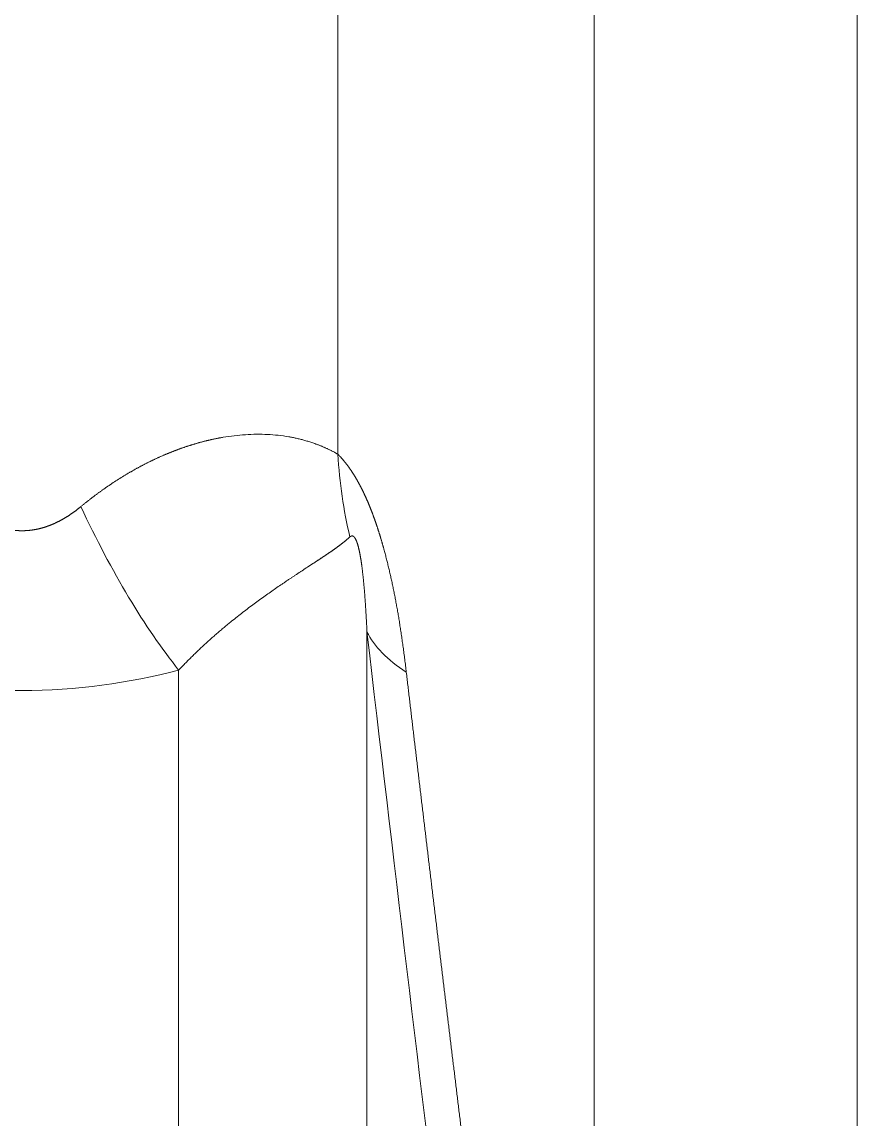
# Model space of a CAD drawing. Header units: millimetres. Extents: x 4664 to 8864, y -38 to 2932.
# Drawn here: x 7903.324 to 7907.12, y 2252.631 to 2257.621 of the extents above; entities that cross this region are included whole.
import ezdxf

# ---------------------------------------------------------------- set-up
doc = ezdxf.new("R2010")
doc.units = ezdxf.units.MM

msp = doc.modelspace()

# ---------------------------------------------------------------- linework, layer by layer
at = {"lineweight": 5}
for p, q in [((7904.7604, 2255.6545), (7904.7604, 2274.0569)), ((7907.1203, 2271.1336), (7907.1203, 2249.8159)), ((7905.9256, 2250.2029), (7905.9256, 2270.7219)), ((7904.8924, 2254.8477), (7904.8924, 2245.5949)), ((7904.0363, 2242.1671), (7904.0363, 2254.6732))]:
    msp.add_line(p, q, dxfattribs=at)
for centre, major_axis, ratio, start_param, end_param in [((7907.1497, 2256.2373), (1.8427, 1.851), 0.824618, 2.503991, 2.670008), ((7904.0363, 2256.8128), (-0.6646, 2.5259), 0.341532, 2.064293, 2.485189), ((7907.4605, 2255.2376), (2.5944, 0.3015), 0.315798, 3.251983, 3.506818), ((7913.5019, 2233.0242), (-8.8397, 54.288), 0.099808, 1.14091, 1.263564)]:
    msp.add_ellipse(centre, major_axis=major_axis, ratio=ratio, start_param=start_param, end_param=end_param, dxfattribs=at)
for points, knots in [([(7903.5914, 2255.4163), (7903.593, 2255.4176), (7903.5961, 2255.4202), (7903.6008, 2255.424), (7903.6054, 2255.4278), (7903.6101, 2255.4316), (7903.6148, 2255.4353), (7903.6195, 2255.4391), (7903.6242, 2255.4428), (7903.6289, 2255.4465), (7903.6337, 2255.4502), (7903.6384, 2255.4538), (7903.6431, 2255.4575), (7903.6479, 2255.4611), (7903.6526, 2255.4647), (7903.6574, 2255.4682), (7903.6621, 2255.4718), (7903.6669, 2255.4753), (7903.6717, 2255.4788), (7903.6764, 2255.4823), (7903.6812, 2255.4858), (7903.686, 2255.4892), (7903.6908, 2255.4926), (7903.6956, 2255.4961), (7903.7004, 2255.4994), (7903.7052, 2255.5028), (7903.71, 2255.5061), (7903.7148, 2255.5095), (7903.7197, 2255.5127), (7903.7245, 2255.516), (7903.7293, 2255.5193), (7903.7342, 2255.5225), (7903.739, 2255.5257), (7903.7439, 2255.5289), (7903.7487, 2255.5321), (7903.7536, 2255.5352), (7903.7584, 2255.5383), (7903.7633, 2255.5414), (7903.7682, 2255.5445), (7903.7731, 2255.5476), (7903.778, 2255.5506), (7903.7828, 2255.5536), (7903.7877, 2255.5566), (7903.7926, 2255.5596), (7903.7975, 2255.5625), (7903.8024, 2255.5655), (7903.8073, 2255.5684), (7903.8122, 2255.5712), (7903.8172, 2255.5741), (7903.8221, 2255.5769), (7903.827, 2255.5798), (7903.8319, 2255.5825), (7903.8368, 2255.5853), (7903.8418, 2255.5881), (7903.8467, 2255.5908), (7903.8516, 2255.5935), (7903.8566, 2255.5962), (7903.8615, 2255.5988), (7903.8665, 2255.6015), (7903.8714, 2255.6041), (7903.8764, 2255.6067), (7903.8813, 2255.6092), (7903.8863, 2255.6118), (7903.8912, 2255.6143), (7903.8962, 2255.6168), (7903.9012, 2255.6192), (7903.9061, 2255.6217), (7903.9111, 2255.6241), (7903.9161, 2255.6265), (7903.921, 2255.6289), (7903.926, 2255.6313), (7903.931, 2255.6336), (7903.936, 2255.6359), (7903.9409, 2255.6382), (7903.9459, 2255.6405), (7903.9509, 2255.6427), (7903.9559, 2255.6449), (7903.9609, 2255.6471), (7903.9658, 2255.6493), (7903.9708, 2255.6515), (7903.9758, 2255.6536), (7903.9808, 2255.6557), (7903.9858, 2255.6578), (7903.9908, 2255.6598), (7903.9958, 2255.6618), (7904.0007, 2255.6639), (7904.0057, 2255.6658), (7904.0107, 2255.6678), (7904.0157, 2255.6697), (7904.0207, 2255.6716), (7904.0257, 2255.6735), (7904.0307, 2255.6754), (7904.0357, 2255.6772), (7904.0406, 2255.6791), (7904.0456, 2255.6808), (7904.0506, 2255.6826), (7904.0556, 2255.6844), (7904.0606, 2255.6861), (7904.0655, 2255.6878), (7904.0705, 2255.6895), (7904.0755, 2255.6911), (7904.0805, 2255.6927), (7904.0855, 2255.6943), (7904.0904, 2255.6959), (7904.0954, 2255.6975), (7904.1004, 2255.699), (7904.1053, 2255.7005), (7904.1103, 2255.702), (7904.1153, 2255.7034), (7904.1202, 2255.7048), (7904.1252, 2255.7063), (7904.1301, 2255.7076), (7904.1351, 2255.709), (7904.14, 2255.7103), (7904.145, 2255.7116), (7904.1499, 2255.7129), (7904.1549, 2255.7142), (7904.1598, 2255.7154), (7904.1647, 2255.7166), (7904.1697, 2255.7178), (7904.1746, 2255.719), (7904.1795, 2255.7201), (7904.1844, 2255.7212), (7904.1893, 2255.7223), (7904.1942, 2255.7234), (7904.1991, 2255.7244), (7904.204, 2255.7254), (7904.2089, 2255.7264), (7904.2138, 2255.7274), (7904.2187, 2255.7283), (7904.2236, 2255.7292), (7904.2285, 2255.7301), (7904.2333, 2255.731), (7904.2536, 2255.7344), (7904.2894, 2255.7396), (7904.3401, 2255.7442), (7904.3906, 2255.746), (7904.4406, 2255.7451), (7904.4897, 2255.7413), (7904.5271, 2255.7361), (7904.5539, 2255.7312), (7904.571, 2255.7276), (7904.5884, 2255.7235), (7904.6062, 2255.7188), (7904.6242, 2255.7136), (7904.6424, 2255.7077), (7904.6564, 2255.7028), (7904.6663, 2255.6991), (7904.6722, 2255.6969), (7904.6779, 2255.6946), (7904.6836, 2255.6923), (7904.6893, 2255.69), (7904.6948, 2255.6876), (7904.7003, 2255.6852), (7904.7057, 2255.6828), (7904.711, 2255.6804), (7904.7163, 2255.6779), (7904.7215, 2255.6754), (7904.7266, 2255.6729), (7904.7317, 2255.6704), (7904.7367, 2255.6678), (7904.7416, 2255.6652), (7904.7464, 2255.6626), (7904.7511, 2255.6599), (7904.7558, 2255.6572), (7904.7589, 2255.6554), (7904.7604, 2255.6545)], [0, 0, 0, 0, 0.003859, 0.007715, 0.01157, 0.015422, 0.019272, 0.023121, 0.026967, 0.030812, 0.034655, 0.038496, 0.042335, 0.046172, 0.050007, 0.05384, 0.057672, 0.061502, 0.06533, 0.069157, 0.072981, 0.076804, 0.080626, 0.084446, 0.088264, 0.092081, 0.095896, 0.099709, 0.103521, 0.107332, 0.111141, 0.114948, 0.118754, 0.122559, 0.126362, 0.130164, 0.133965, 0.137764, 0.141562, 0.145359, 0.149154, 0.152948, 0.156741, 0.160533, 0.164324, 0.168113, 0.171902, 0.175689, 0.179475, 0.18326, 0.187044, 0.190827, 0.194609, 0.19839, 0.202171, 0.20595, 0.209728, 0.213506, 0.217282, 0.221058, 0.224833, 0.228607, 0.232381, 0.236153, 0.239925, 0.243697, 0.247467, 0.251237, 0.255006, 0.258775, 0.262543, 0.266311, 0.270078, 0.273844, 0.27761, 0.281376, 0.285141, 0.288906, 0.29267, 0.296434, 0.300198, 0.303961, 0.307724, 0.311486, 0.315249, 0.319011, 0.322773, 0.326535, 0.330296, 0.334057, 0.337819, 0.34158, 0.345341, 0.349102, 0.352863, 0.356624, 0.360385, 0.364146, 0.367907, 0.371669, 0.37543, 0.379191, 0.382953, 0.386715, 0.390477, 0.394239, 0.398001, 0.401764, 0.405527, 0.409291, 0.413054, 0.416818, 0.420583, 0.424347, 0.428113, 0.431878, 0.435645, 0.439411, 0.443178, 0.446946, 0.450714, 0.454483, 0.458253, 0.462023, 0.465794, 0.469565, 0.473337, 0.47711, 0.480884, 0.484658, 0.488434, 0.49221, 0.495987, 0.499764, 0.539466, 0.579935, 0.621194, 0.663266, 0.706173, 0.749935, 0.765539, 0.781883, 0.798967, 0.816792, 0.835357, 0.854665, 0.874715, 0.88132, 0.887925, 0.894528, 0.90113, 0.90773, 0.91433, 0.920927, 0.927524, 0.934119, 0.940713, 0.947306, 0.953897, 0.960487, 0.967076, 0.973663, 0.980249, 0.986834, 0.993418, 1, 1, 1, 1]), ([(7904.7604, 2255.6545), (7904.7609, 2255.654), (7904.762, 2255.653), (7904.7635, 2255.6514), (7904.7651, 2255.6498), (7904.7666, 2255.6482), (7904.7682, 2255.6466), (7904.7697, 2255.645), (7904.7712, 2255.6433), (7904.7728, 2255.6416), (7904.7743, 2255.64), (7904.7758, 2255.6383), (7904.7773, 2255.6366), (7904.7788, 2255.6349), (7904.7804, 2255.6331), (7904.7819, 2255.6314), (7904.7834, 2255.6296), (7904.7849, 2255.6279), (7904.7864, 2255.6261), (7904.7879, 2255.6243), (7904.7894, 2255.6225), (7904.7909, 2255.6206), (7904.7924, 2255.6188), (7904.7938, 2255.617), (7904.7953, 2255.6151), (7904.7968, 2255.6132), (7904.7983, 2255.6113), (7904.7998, 2255.6094), (7904.8012, 2255.6075), (7904.8027, 2255.6055), (7904.8041, 2255.6036), (7904.8056, 2255.6016), (7904.8071, 2255.5996), (7904.8085, 2255.5976), (7904.81, 2255.5956), (7904.8114, 2255.5936), (7904.8129, 2255.5916), (7904.8143, 2255.5895), (7904.8157, 2255.5874), (7904.8172, 2255.5854), (7904.8186, 2255.5833), (7904.82, 2255.5812), (7904.8215, 2255.579), (7904.8229, 2255.5769), (7904.8243, 2255.5747), (7904.8257, 2255.5726), (7904.8271, 2255.5704), (7904.8285, 2255.5682), (7904.8299, 2255.566), (7904.8313, 2255.5638), (7904.8327, 2255.5615), (7904.8341, 2255.5593), (7904.8355, 2255.557), (7904.8369, 2255.5548), (7904.8383, 2255.5525), (7904.8397, 2255.5502), (7904.8411, 2255.5478), (7904.8425, 2255.5455), (7904.8438, 2255.5432), (7904.8452, 2255.5408), (7904.8466, 2255.5384), (7904.8479, 2255.536), (7904.8493, 2255.5336), (7904.8507, 2255.5312), (7904.852, 2255.5288), (7904.8534, 2255.5264), (7904.8547, 2255.5239), (7904.8561, 2255.5214), (7904.8574, 2255.5189), (7904.8587, 2255.5164), (7904.8601, 2255.5139), (7904.8614, 2255.5114), (7904.8627, 2255.5088), (7904.8641, 2255.5063), (7904.8654, 2255.5037), (7904.8667, 2255.5011), (7904.868, 2255.4985), (7904.8693, 2255.4959), (7904.8706, 2255.4933), (7904.872, 2255.4907), (7904.8733, 2255.488), (7904.8746, 2255.4853), (7904.8759, 2255.4827), (7904.8771, 2255.48), (7904.8784, 2255.4773), (7904.8797, 2255.4745), (7904.881, 2255.4718), (7904.8823, 2255.469), (7904.8836, 2255.4663), (7904.8848, 2255.4635), (7904.8861, 2255.4607), (7904.8874, 2255.4579), (7904.8887, 2255.4551), (7904.8899, 2255.4522), (7904.8912, 2255.4494), (7904.8924, 2255.4465), (7904.8937, 2255.4437), (7904.8949, 2255.4408), (7904.8962, 2255.4379), (7904.8974, 2255.4349), (7904.8987, 2255.432), (7904.8999, 2255.4291), (7904.9011, 2255.4261), (7904.9024, 2255.4231), (7904.9036, 2255.4201), (7904.9048, 2255.4171), (7904.906, 2255.4141), (7904.9073, 2255.4111), (7904.9085, 2255.408), (7904.9097, 2255.405), (7904.9109, 2255.4019), (7904.9121, 2255.3988), (7904.9133, 2255.3957), (7904.9145, 2255.3926), (7904.9157, 2255.3895), (7904.9169, 2255.3863), (7904.9181, 2255.3832), (7904.9193, 2255.38), (7904.9205, 2255.3768), (7904.9216, 2255.3736), (7904.9228, 2255.3704), (7904.924, 2255.3672), (7904.9252, 2255.364), (7904.9263, 2255.3607), (7904.9275, 2255.3574), (7904.9286, 2255.3542), (7904.9298, 2255.3509), (7904.931, 2255.3476), (7904.9321, 2255.3442), (7904.9333, 2255.3409), (7904.9344, 2255.3375), (7904.9355, 2255.3342), (7904.9367, 2255.3308), (7904.9378, 2255.3274), (7904.9389, 2255.324), (7904.9401, 2255.3206), (7904.9412, 2255.3171), (7904.9423, 2255.3137), (7904.9434, 2255.3102), (7904.9446, 2255.3068), (7904.9457, 2255.3033), (7904.9468, 2255.2998), (7904.9479, 2255.2963), (7904.949, 2255.2927), (7904.9501, 2255.2892), (7904.9512, 2255.2856), (7904.9523, 2255.282), (7904.9534, 2255.2785), (7904.9545, 2255.2749), (7904.9555, 2255.2712), (7904.9566, 2255.2676), (7904.9577, 2255.264), (7904.9588, 2255.2603), (7904.9599, 2255.2566), (7904.9609, 2255.253), (7904.962, 2255.2493), (7904.9631, 2255.2455), (7904.9641, 2255.2418), (7904.9652, 2255.2381), (7904.9662, 2255.2343), (7904.9673, 2255.2306), (7904.9683, 2255.2268), (7904.9708, 2255.2176), (7904.9748, 2255.2028), (7904.9801, 2255.1824), (7904.9853, 2255.1618), (7904.9904, 2255.1409), (7904.9954, 2255.1198), (7905.0003, 2255.0984), (7905.0051, 2255.0768), (7905.0097, 2255.0549), (7905.0143, 2255.0327), (7905.0188, 2255.0103), (7905.0231, 2254.9877), (7905.0273, 2254.9648), (7905.0308, 2254.9455), (7905.0335, 2254.9298), (7905.0355, 2254.9179), (7905.0375, 2254.9058), (7905.0395, 2254.8935), (7905.0415, 2254.8811), (7905.0435, 2254.8686), (7905.0454, 2254.8559), (7905.0474, 2254.8431), (7905.0493, 2254.8301), (7905.0512, 2254.817), (7905.0531, 2254.8037), (7905.055, 2254.7903), (7905.0569, 2254.7768), (7905.0587, 2254.7631), (7905.0605, 2254.7493), (7905.0624, 2254.7353), (7905.0642, 2254.7212), (7905.066, 2254.7069), (7905.0677, 2254.6925), (7905.0695, 2254.678), (7905.0706, 2254.6683), (7905.0712, 2254.6634)], [0, 0, 0, 0, 0.003331, 0.006653, 0.009966, 0.013271, 0.016566, 0.019854, 0.023133, 0.026403, 0.029666, 0.03292, 0.036166, 0.039405, 0.042635, 0.045858, 0.049073, 0.052281, 0.055482, 0.058675, 0.061861, 0.065039, 0.068211, 0.071376, 0.074534, 0.077686, 0.080831, 0.08397, 0.087102, 0.090229, 0.093349, 0.096463, 0.099571, 0.102674, 0.105771, 0.108862, 0.111948, 0.115029, 0.118105, 0.121176, 0.124241, 0.127302, 0.130359, 0.133411, 0.136458, 0.139501, 0.14254, 0.145575, 0.148606, 0.151633, 0.154656, 0.157676, 0.160693, 0.163706, 0.166716, 0.169723, 0.172727, 0.175728, 0.178726, 0.181722, 0.184716, 0.187707, 0.190696, 0.193683, 0.196668, 0.199652, 0.202634, 0.205614, 0.208593, 0.21157, 0.214547, 0.217522, 0.220497, 0.223471, 0.226444, 0.229417, 0.23239, 0.235362, 0.238334, 0.241307, 0.244279, 0.247252, 0.250225, 0.253199, 0.256174, 0.259149, 0.262125, 0.265103, 0.268081, 0.271061, 0.274043, 0.277026, 0.280011, 0.282998, 0.285986, 0.288977, 0.29197, 0.294966, 0.297964, 0.300965, 0.303968, 0.306974, 0.309984, 0.312996, 0.316012, 0.319031, 0.322054, 0.32508, 0.32811, 0.331144, 0.334182, 0.337225, 0.340271, 0.343322, 0.346377, 0.349437, 0.352501, 0.355571, 0.358645, 0.361725, 0.36481, 0.3679, 0.370995, 0.374096, 0.377203, 0.380315, 0.383434, 0.386558, 0.389688, 0.392825, 0.395968, 0.399118, 0.402274, 0.405436, 0.408606, 0.411782, 0.414965, 0.418156, 0.421354, 0.424558, 0.427771, 0.430991, 0.434218, 0.437453, 0.440696, 0.443947, 0.447206, 0.450473, 0.453748, 0.457031, 0.460323, 0.463624, 0.466932, 0.47025, 0.473576, 0.476912, 0.480256, 0.483609, 0.486971, 0.490343, 0.493724, 0.497114, 0.500514, 0.518492, 0.536632, 0.554945, 0.573441, 0.592128, 0.611016, 0.630114, 0.649431, 0.668975, 0.688753, 0.708774, 0.729046, 0.749574, 0.760073, 0.77071, 0.781486, 0.792402, 0.803457, 0.814654, 0.825993, 0.837475, 0.8491, 0.860869, 0.872782, 0.884841, 0.897046, 0.909397, 0.921895, 0.934541, 0.947335, 0.960277, 0.973369, 0.986609, 1, 1, 1, 1]), ([(7903.0564, 2255.4163), (7903.0574, 2255.4155), (7903.0593, 2255.414), (7903.0622, 2255.4116), (7903.065, 2255.4093), (7903.0679, 2255.407), (7903.0708, 2255.4048), (7903.0737, 2255.4025), (7903.0766, 2255.4003), (7903.0795, 2255.3981), (7903.0823, 2255.396), (7903.0852, 2255.3938), (7903.0881, 2255.3917), (7903.091, 2255.3897), (7903.0939, 2255.3876), (7903.0968, 2255.3856), (7903.0997, 2255.3836), (7903.1026, 2255.3816), (7903.1055, 2255.3796), (7903.1084, 2255.3777), (7903.1113, 2255.3758), (7903.1141, 2255.3739), (7903.117, 2255.3721), (7903.1199, 2255.3703), (7903.1228, 2255.3685), (7903.1257, 2255.3667), (7903.1286, 2255.365), (7903.1315, 2255.3632), (7903.1344, 2255.3615), (7903.1373, 2255.3599), (7903.1402, 2255.3582), (7903.1431, 2255.3566), (7903.146, 2255.355), (7903.1489, 2255.3535), (7903.1518, 2255.3519), (7903.1548, 2255.3504), (7903.1577, 2255.3489), (7903.1606, 2255.3475), (7903.1635, 2255.346), (7903.1664, 2255.3446), (7903.1693, 2255.3432), (7903.1722, 2255.3419), (7903.1751, 2255.3405), (7903.178, 2255.3392), (7903.1809, 2255.338), (7903.1838, 2255.3367), (7903.1867, 2255.3355), (7903.1897, 2255.3343), (7903.1926, 2255.3331), (7903.1955, 2255.3319), (7903.1984, 2255.3308), (7903.2013, 2255.3297), (7903.2042, 2255.3286), (7903.2071, 2255.3276), (7903.21, 2255.3266), (7903.213, 2255.3256), (7903.2159, 2255.3246), (7903.2188, 2255.3237), (7903.2217, 2255.3227), (7903.2246, 2255.3219), (7903.2275, 2255.321), (7903.2305, 2255.3201), (7903.2334, 2255.3193), (7903.2363, 2255.3185), (7903.2392, 2255.3178), (7903.2421, 2255.317), (7903.245, 2255.3163), (7903.248, 2255.3156), (7903.2509, 2255.315), (7903.2538, 2255.3144), (7903.2567, 2255.3137), (7903.2596, 2255.3132), (7903.2626, 2255.3126), (7903.2655, 2255.3121), (7903.2684, 2255.3116), (7903.2713, 2255.3111), (7903.2742, 2255.3106), (7903.2772, 2255.3102), (7903.2801, 2255.3098), (7903.283, 2255.3094), (7903.2859, 2255.3091), (7903.2888, 2255.3088), (7903.2918, 2255.3085), (7903.2947, 2255.3082), (7903.2976, 2255.3079), (7903.3005, 2255.3077), (7903.3035, 2255.3075), (7903.3064, 2255.3074), (7903.3093, 2255.3072), (7903.3122, 2255.3071), (7903.3151, 2255.307), (7903.3181, 2255.3069), (7903.321, 2255.3069), (7903.3239, 2255.3069), (7903.3268, 2255.3069), (7903.3298, 2255.3069), (7903.3327, 2255.307), (7903.3356, 2255.3071), (7903.3385, 2255.3072), (7903.3414, 2255.3074), (7903.3444, 2255.3075), (7903.3473, 2255.3077), (7903.3502, 2255.3079), (7903.3531, 2255.3082), (7903.356, 2255.3085), (7903.359, 2255.3088), (7903.3619, 2255.3091), (7903.3648, 2255.3094), (7903.3677, 2255.3098), (7903.3707, 2255.3102), (7903.3736, 2255.3106), (7903.3765, 2255.3111), (7903.3794, 2255.3116), (7903.3823, 2255.3121), (7903.3853, 2255.3126), (7903.3882, 2255.3132), (7903.3911, 2255.3137), (7903.394, 2255.3144), (7903.3969, 2255.315), (7903.3999, 2255.3156), (7903.4028, 2255.3163), (7903.4057, 2255.317), (7903.4086, 2255.3178), (7903.4115, 2255.3185), (7903.4144, 2255.3193), (7903.4174, 2255.3201), (7903.4203, 2255.321), (7903.4232, 2255.3219), (7903.4261, 2255.3227), (7903.429, 2255.3237), (7903.4319, 2255.3246), (7903.4349, 2255.3256), (7903.4378, 2255.3266), (7903.4407, 2255.3276), (7903.4436, 2255.3286), (7903.4465, 2255.3297), (7903.4494, 2255.3308), (7903.4523, 2255.3319), (7903.4552, 2255.3331), (7903.4582, 2255.3343), (7903.4611, 2255.3355), (7903.464, 2255.3367), (7903.4669, 2255.338), (7903.4698, 2255.3392), (7903.4727, 2255.3405), (7903.4756, 2255.3419), (7903.4785, 2255.3432), (7903.4814, 2255.3446), (7903.4843, 2255.346), (7903.4872, 2255.3475), (7903.4902, 2255.3489), (7903.4931, 2255.3504), (7903.496, 2255.3519), (7903.4989, 2255.3535), (7903.5018, 2255.355), (7903.5047, 2255.3566), (7903.5076, 2255.3582), (7903.5105, 2255.3599), (7903.5134, 2255.3615), (7903.5163, 2255.3632), (7903.5192, 2255.365), (7903.5221, 2255.3667), (7903.525, 2255.3685), (7903.5279, 2255.3703), (7903.5308, 2255.3721), (7903.5337, 2255.3739), (7903.5366, 2255.3758), (7903.5395, 2255.3777), (7903.5423, 2255.3796), (7903.5452, 2255.3816), (7903.5481, 2255.3836), (7903.551, 2255.3856), (7903.5539, 2255.3876), (7903.5568, 2255.3897), (7903.5597, 2255.3917), (7903.5626, 2255.3938), (7903.5655, 2255.396), (7903.5684, 2255.3981), (7903.5712, 2255.4003), (7903.5741, 2255.4025), (7903.577, 2255.4048), (7903.5799, 2255.407), (7903.5828, 2255.4093), (7903.5857, 2255.4116), (7903.5885, 2255.414), (7903.5905, 2255.4155), (7903.5914, 2255.4163)], [0, 0, 0, 0, 0.006816, 0.013593, 0.02033, 0.027027, 0.033686, 0.040306, 0.046887, 0.053429, 0.059934, 0.0664, 0.072829, 0.07922, 0.085574, 0.09189, 0.09817, 0.104414, 0.110621, 0.116793, 0.122928, 0.129029, 0.135094, 0.141124, 0.14712, 0.153081, 0.159009, 0.164903, 0.170763, 0.176591, 0.182385, 0.188148, 0.193878, 0.199577, 0.205244, 0.210881, 0.216486, 0.222062, 0.227607, 0.233123, 0.23861, 0.244068, 0.249498, 0.2549, 0.260274, 0.265621, 0.270941, 0.276235, 0.281503, 0.286746, 0.291964, 0.297157, 0.302326, 0.307472, 0.312594, 0.317694, 0.322771, 0.327827, 0.332862, 0.337876, 0.34287, 0.347844, 0.352799, 0.357735, 0.362653, 0.367554, 0.372438, 0.377305, 0.382156, 0.386992, 0.391814, 0.396621, 0.401414, 0.406195, 0.410963, 0.415719, 0.420464, 0.425198, 0.429922, 0.434637, 0.439343, 0.44404, 0.448731, 0.453414, 0.45809, 0.462761, 0.467427, 0.472089, 0.476747, 0.481401, 0.486053, 0.490703, 0.495352, 0.5, 0.504648, 0.509297, 0.513947, 0.518599, 0.523253, 0.527911, 0.532573, 0.537239, 0.54191, 0.546586, 0.551269, 0.55596, 0.560657, 0.565363, 0.570078, 0.574802, 0.579536, 0.584281, 0.589037, 0.593805, 0.598586, 0.603379, 0.608186, 0.613008, 0.617844, 0.622695, 0.627562, 0.632446, 0.637347, 0.642265, 0.647201, 0.652156, 0.65713, 0.662124, 0.667138, 0.672173, 0.677229, 0.682306, 0.687406, 0.692528, 0.697674, 0.702843, 0.708036, 0.713254, 0.718497, 0.723765, 0.729059, 0.734379, 0.739726, 0.7451, 0.750502, 0.755932, 0.76139, 0.766877, 0.772393, 0.777938, 0.783514, 0.789119, 0.794756, 0.800423, 0.806122, 0.811852, 0.817615, 0.823409, 0.829237, 0.835097, 0.840991, 0.846919, 0.85288, 0.858876, 0.864906, 0.870971, 0.877072, 0.883207, 0.889379, 0.895586, 0.90183, 0.90811, 0.914426, 0.92078, 0.927171, 0.9336, 0.940066, 0.946571, 0.953113, 0.959694, 0.966314, 0.972973, 0.97967, 0.986407, 0.993184, 1, 1, 1, 1]), ([(7904.8924, 2254.8477), (7904.8923, 2254.8503), (7904.892, 2254.8557), (7904.8916, 2254.8636), (7904.8912, 2254.8715), (7904.8908, 2254.8793), (7904.8904, 2254.887), (7904.89, 2254.8947), (7904.8896, 2254.9022), (7904.8892, 2254.9098), (7904.8888, 2254.9172), (7904.8883, 2254.9245), (7904.8879, 2254.9318), (7904.8875, 2254.939), (7904.887, 2254.9462), (7904.8866, 2254.9532), (7904.8861, 2254.9602), (7904.8857, 2254.9671), (7904.8852, 2254.9739), (7904.8848, 2254.9807), (7904.8843, 2254.9874), (7904.8838, 2254.994), (7904.8833, 2255.0005), (7904.8828, 2255.007), (7904.8824, 2255.0134), (7904.8819, 2255.0197), (7904.8814, 2255.0259), (7904.8809, 2255.0321), (7904.8804, 2255.0382), (7904.8798, 2255.0442), (7904.8793, 2255.0501), (7904.8788, 2255.056), (7904.8783, 2255.0618), (7904.8778, 2255.0675), (7904.8772, 2255.0732), (7904.8767, 2255.0787), (7904.8761, 2255.0842), (7904.8756, 2255.0896), (7904.875, 2255.095), (7904.8745, 2255.1003), (7904.8739, 2255.1055), (7904.8733, 2255.1106), (7904.8728, 2255.1156), (7904.8722, 2255.1206), (7904.8716, 2255.1255), (7904.871, 2255.1303), (7904.8704, 2255.1351), (7904.8699, 2255.1397), (7904.8693, 2255.1443), (7904.8686, 2255.1488), (7904.868, 2255.1533), (7904.8674, 2255.1577), (7904.8668, 2255.162), (7904.8662, 2255.1662), (7904.8656, 2255.1703), (7904.8649, 2255.1744), (7904.8643, 2255.1784), (7904.8637, 2255.1823), (7904.863, 2255.1862), (7904.8624, 2255.19), (7904.8617, 2255.1937), (7904.8611, 2255.1973), (7904.8604, 2255.2009), (7904.8597, 2255.2043), (7904.8591, 2255.2077), (7904.8584, 2255.2111), (7904.8577, 2255.2143), (7904.857, 2255.2175), (7904.8563, 2255.2206), (7904.8556, 2255.2236), (7904.8549, 2255.2266), (7904.8542, 2255.2295), (7904.8535, 2255.2323), (7904.8528, 2255.235), (7904.8521, 2255.2376), (7904.8514, 2255.2402), (7904.8507, 2255.2427), (7904.8499, 2255.2452), (7904.8492, 2255.2475), (7904.8485, 2255.2498), (7904.8477, 2255.252), (7904.847, 2255.2541), (7904.8462, 2255.2562), (7904.8455, 2255.2582), (7904.8447, 2255.2601), (7904.844, 2255.2619), (7904.8432, 2255.2637), (7904.8424, 2255.2654), (7904.8417, 2255.267), (7904.8409, 2255.2685), (7904.8401, 2255.27), (7904.8393, 2255.2713), (7904.8385, 2255.2726), (7904.8377, 2255.2739), (7904.8369, 2255.275), (7904.8361, 2255.2761), (7904.8353, 2255.2771), (7904.8345, 2255.278), (7904.8337, 2255.2789), (7904.8328, 2255.2797), (7904.832, 2255.2804), (7904.8312, 2255.281), (7904.8304, 2255.2816), (7904.8295, 2255.282), (7904.8287, 2255.2824), (7904.8278, 2255.2828), (7904.827, 2255.283), (7904.8261, 2255.2832), (7904.8253, 2255.2833), (7904.8244, 2255.2833), (7904.8235, 2255.2833), (7904.8227, 2255.2832), (7904.8218, 2255.283), (7904.8209, 2255.2827), (7904.82, 2255.2823), (7904.8192, 2255.2819), (7904.8183, 2255.2814), (7904.8174, 2255.2808), (7904.8165, 2255.2802), (7904.8156, 2255.2795), (7904.815, 2255.2789), (7904.8147, 2255.2787)], [0, 0, 0, 0, 0.017906, 0.035612, 0.05312, 0.070428, 0.087536, 0.104446, 0.121157, 0.137669, 0.153982, 0.170096, 0.186012, 0.20173, 0.217249, 0.23257, 0.247692, 0.262617, 0.277344, 0.291873, 0.306204, 0.320338, 0.334275, 0.348015, 0.361558, 0.374903, 0.388053, 0.401006, 0.413762, 0.426323, 0.438688, 0.450857, 0.462831, 0.474611, 0.486195, 0.497584, 0.50878, 0.519782, 0.53059, 0.541204, 0.551626, 0.561856, 0.571893, 0.581739, 0.591394, 0.600857, 0.610131, 0.619215, 0.62811, 0.636816, 0.645335, 0.653667, 0.661812, 0.669772, 0.677547, 0.685138, 0.692547, 0.699774, 0.70682, 0.713687, 0.720376, 0.726889, 0.733227, 0.739391, 0.745385, 0.751208, 0.756865, 0.762357, 0.767687, 0.772858, 0.777873, 0.782735, 0.787448, 0.792017, 0.796446, 0.800739, 0.804903, 0.808943, 0.812866, 0.81668, 0.820392, 0.82401, 0.827544, 0.831003, 0.834399, 0.837742, 0.841044, 0.844316, 0.847572, 0.850824, 0.854085, 0.857366, 0.860681, 0.864041, 0.867458, 0.870943, 0.874505, 0.878155, 0.881902, 0.885753, 0.889717, 0.8938, 0.898009, 0.902349, 0.906826, 0.911445, 0.916211, 0.921126, 0.926195, 0.931422, 0.936808, 0.942358, 0.948073, 0.953957, 0.96001, 0.966235, 0.972634, 0.979209, 0.98596, 0.99289, 1, 1, 1, 1]), ([(7904.8147, 2255.2787), (7904.8141, 2255.2781), (7904.8129, 2255.277), (7904.8111, 2255.2754), (7904.8092, 2255.2737), (7904.8073, 2255.272), (7904.8054, 2255.2703), (7904.8034, 2255.2687), (7904.8014, 2255.2669), (7904.7994, 2255.2652), (7904.7973, 2255.2635), (7904.7952, 2255.2617), (7904.7931, 2255.26), (7904.7909, 2255.2582), (7904.7887, 2255.2564), (7904.7864, 2255.2546), (7904.7841, 2255.2527), (7904.7818, 2255.2509), (7904.7794, 2255.2491), (7904.777, 2255.2472), (7904.7745, 2255.2453), (7904.772, 2255.2434), (7904.7695, 2255.2415), (7904.7669, 2255.2395), (7904.7642, 2255.2376), (7904.7616, 2255.2356), (7904.7589, 2255.2336), (7904.7561, 2255.2316), (7904.7533, 2255.2295), (7904.7504, 2255.2275), (7904.7475, 2255.2254), (7904.7446, 2255.2233), (7904.7416, 2255.2212), (7904.7386, 2255.2191), (7904.7355, 2255.2169), (7904.7324, 2255.2147), (7904.7292, 2255.2125), (7904.726, 2255.2103), (7904.7227, 2255.208), (7904.7194, 2255.2058), (7904.716, 2255.2035), (7904.7126, 2255.2011), (7904.7091, 2255.1988), (7904.7056, 2255.1964), (7904.702, 2255.194), (7904.6984, 2255.1916), (7904.6947, 2255.1891), (7904.6909, 2255.1866), (7904.6872, 2255.1841), (7904.6833, 2255.1815), (7904.6794, 2255.179), (7904.6755, 2255.1763), (7904.6715, 2255.1737), (7904.6674, 2255.171), (7904.6633, 2255.1683), (7904.6591, 2255.1656), (7904.6549, 2255.1628), (7904.6506, 2255.16), (7904.6463, 2255.1572), (7904.6419, 2255.1543), (7904.6374, 2255.1514), (7904.6329, 2255.1484), (7904.6283, 2255.1454), (7904.6237, 2255.1424), (7904.619, 2255.1393), (7904.6143, 2255.1362), (7904.6095, 2255.1331), (7904.6046, 2255.1299), (7904.5997, 2255.1266), (7904.5947, 2255.1234), (7904.5896, 2255.1201), (7904.5845, 2255.1167), (7904.5794, 2255.1133), (7904.5741, 2255.1098), (7904.5688, 2255.1063), (7904.5635, 2255.1028), (7904.5581, 2255.0992), (7904.5526, 2255.0956), (7904.547, 2255.0919), (7904.5414, 2255.0881), (7904.5358, 2255.0844), (7904.53, 2255.0805), (7904.5242, 2255.0766), (7904.5184, 2255.0727), (7904.5125, 2255.0687), (7904.5065, 2255.0646), (7904.4948, 2255.0566), (7904.4772, 2255.0446), (7904.4534, 2255.0279), (7904.4291, 2255.0108), (7904.4045, 2254.993), (7904.3796, 2254.9746), (7904.3542, 2254.9557), (7904.3286, 2254.9361), (7904.3027, 2254.9159), (7904.2825, 2254.8998), (7904.2681, 2254.8882), (7904.2598, 2254.8814), (7904.2514, 2254.8745), (7904.2431, 2254.8675), (7904.2347, 2254.8605), (7904.2264, 2254.8534), (7904.218, 2254.8463), (7904.2097, 2254.8391), (7904.2013, 2254.8318), (7904.193, 2254.8245), (7904.1846, 2254.8171), (7904.1763, 2254.8096), (7904.168, 2254.8021), (7904.1596, 2254.7945), (7904.1513, 2254.7868), (7904.143, 2254.7791), (7904.1347, 2254.7713), (7904.1265, 2254.7635), (7904.1182, 2254.7556), (7904.1099, 2254.7476), (7904.1017, 2254.7396), (7904.0935, 2254.7315), (7904.0853, 2254.7234), (7904.0771, 2254.7151), (7904.0689, 2254.7069), (7904.0607, 2254.6986), (7904.0526, 2254.6902), (7904.0444, 2254.6818), (7904.039, 2254.6761), (7904.0363, 2254.6732)], [0, 0, 0, 0, 0.004458, 0.00895, 0.013476, 0.018036, 0.02263, 0.027257, 0.031919, 0.036614, 0.041343, 0.046106, 0.050902, 0.055733, 0.060597, 0.065496, 0.070428, 0.075394, 0.080394, 0.085428, 0.090496, 0.095597, 0.100733, 0.105902, 0.111106, 0.116343, 0.121614, 0.126919, 0.132258, 0.137631, 0.143038, 0.148478, 0.153953, 0.159462, 0.165004, 0.17058, 0.176191, 0.181835, 0.187513, 0.193225, 0.198971, 0.204751, 0.210565, 0.216413, 0.222295, 0.228211, 0.23416, 0.240144, 0.246162, 0.252213, 0.258299, 0.264418, 0.270572, 0.276759, 0.282981, 0.289236, 0.295525, 0.301848, 0.308206, 0.314597, 0.321022, 0.327481, 0.333974, 0.340501, 0.347062, 0.353657, 0.360286, 0.366949, 0.373646, 0.380377, 0.387142, 0.393941, 0.400774, 0.407641, 0.414542, 0.421477, 0.428446, 0.435449, 0.442485, 0.449556, 0.456661, 0.4638, 0.470973, 0.47818, 0.48542, 0.492695, 0.500004, 0.527882, 0.555727, 0.58354, 0.611321, 0.639069, 0.666785, 0.694469, 0.72212, 0.749739, 0.758495, 0.767243, 0.775981, 0.78471, 0.793431, 0.802142, 0.810844, 0.819536, 0.82822, 0.836895, 0.845561, 0.854217, 0.862865, 0.871504, 0.880133, 0.888754, 0.897365, 0.905967, 0.914561, 0.923145, 0.931721, 0.940287, 0.948844, 0.957393, 0.965932, 0.974463, 0.982984, 0.991497, 1, 1, 1, 1]), ([(7904.0363, 2254.6732), (7903.8115, 2254.6141), (7903.568, 2254.5804), (7903.0792, 2254.5805), (7902.8361, 2254.6141), (7902.6115, 2254.6732)], [0, 0, 0, 0, 0.5, 0.5, 1, 1, 1, 1]), ([(7905.0712, 2254.6634), (7905.0724, 2254.6536), (7905.0747, 2254.634), (7905.0781, 2254.6047), (7905.0816, 2254.5753), (7905.085, 2254.546), (7905.0885, 2254.5166), (7905.092, 2254.4872), (7905.0955, 2254.4578), (7905.0989, 2254.4284), (7905.1024, 2254.399), (7905.1059, 2254.3695), (7905.1094, 2254.34), (7905.1129, 2254.3106), (7905.1164, 2254.2811), (7905.1199, 2254.2516), (7905.1234, 2254.2221), (7905.1269, 2254.1925), (7905.1304, 2254.163), (7905.1339, 2254.1334), (7905.1374, 2254.1039), (7905.1409, 2254.0743), (7905.1445, 2254.0447), (7905.148, 2254.0151), (7905.1515, 2253.9855), (7905.1551, 2253.9558), (7905.1586, 2253.9262), (7905.1621, 2253.8965), (7905.1657, 2253.8669), (7905.1692, 2253.8372), (7905.1728, 2253.8075), (7905.1764, 2253.7777), (7905.1799, 2253.748), (7905.1835, 2253.7183), (7905.1871, 2253.6885), (7905.1906, 2253.6587), (7905.1942, 2253.629), (7905.1978, 2253.5992), (7905.2014, 2253.5694), (7905.205, 2253.5395), (7905.2086, 2253.5097), (7905.2122, 2253.4799), (7905.2158, 2253.45), (7905.2194, 2253.4201), (7905.223, 2253.3902), (7905.2266, 2253.3603), (7905.2302, 2253.3304), (7905.2338, 2253.3005), (7905.2374, 2253.2705), (7905.2411, 2253.2406), (7905.2447, 2253.2106), (7905.2483, 2253.1806), (7905.252, 2253.1506), (7905.2556, 2253.1206), (7905.2593, 2253.0906), (7905.2629, 2253.0606), (7905.2666, 2253.0305), (7905.2702, 2253.0005), (7905.2739, 2252.9704), (7905.2776, 2252.9403), (7905.2812, 2252.9102), (7905.2849, 2252.8801), (7905.2886, 2252.85), (7905.2923, 2252.8198), (7905.2959, 2252.7897), (7905.2996, 2252.7595), (7905.3033, 2252.7294), (7905.307, 2252.6992), (7905.3107, 2252.669), (7905.3144, 2252.6387), (7905.3181, 2252.6085), (7905.3218, 2252.5783), (7905.3255, 2252.548), (7905.3293, 2252.5178), (7905.333, 2252.4875), (7905.3367, 2252.4572), (7905.3404, 2252.4269), (7905.3442, 2252.3966), (7905.3479, 2252.3662), (7905.3517, 2252.3359), (7905.3554, 2252.3055), (7905.3591, 2252.2752), (7905.3629, 2252.2448), (7905.3667, 2252.2144), (7905.3704, 2252.184), (7905.3742, 2252.1536), (7905.3779, 2252.1231), (7905.3817, 2252.0927), (7905.3855, 2252.0622), (7905.3893, 2252.0317), (7905.393, 2252.0013), (7905.3968, 2251.9708), (7905.4006, 2251.9403), (7905.4044, 2251.9097), (7905.4082, 2251.8792), (7905.412, 2251.8487), (7905.4158, 2251.8181), (7905.4209, 2251.7771), (7905.4274, 2251.7255), (7905.4351, 2251.6635), (7905.4429, 2251.6013), (7905.4507, 2251.5391), (7905.4585, 2251.4769), (7905.4663, 2251.4146), (7905.4741, 2251.3522), (7905.482, 2251.2897), (7905.4898, 2251.2272), (7905.4977, 2251.1646), (7905.5056, 2251.102), (7905.5135, 2251.0392), (7905.5215, 2250.9765), (7905.5294, 2250.9136), (7905.5374, 2250.8507), (7905.5454, 2250.7878), (7905.5534, 2250.7247), (7905.5614, 2250.6616), (7905.5695, 2250.5985), (7905.5775, 2250.5352), (7905.5856, 2250.4719), (7905.5937, 2250.4086), (7905.6018, 2250.3452), (7905.6099, 2250.2817), (7905.6181, 2250.2181), (7905.6262, 2250.1545), (7905.6344, 2250.0909), (7905.6426, 2250.0271), (7905.6508, 2249.9633), (7905.6591, 2249.8995), (7905.6673, 2249.8356), (7905.6756, 2249.7716), (7905.6838, 2249.7075), (7905.6921, 2249.6434), (7905.7005, 2249.5793), (7905.7088, 2249.515), (7905.7172, 2249.4507), (7905.7255, 2249.3864), (7905.7339, 2249.322), (7905.7423, 2249.2575), (7905.7507, 2249.193), (7905.7592, 2249.1284), (7905.7676, 2249.0637), (7905.7761, 2248.999), (7905.7846, 2248.9342), (7905.7903, 2248.891), (7905.7931, 2248.8694)], [0, 0, 0, 0, 0.005143, 0.010288, 0.015434, 0.020581, 0.02573, 0.03088, 0.036031, 0.041184, 0.046339, 0.051494, 0.056651, 0.06181, 0.06697, 0.072131, 0.077294, 0.082458, 0.087623, 0.09279, 0.097958, 0.103128, 0.108299, 0.113472, 0.118645, 0.123821, 0.128997, 0.134175, 0.139354, 0.144535, 0.149717, 0.154901, 0.160086, 0.165272, 0.17046, 0.175649, 0.180839, 0.186031, 0.191224, 0.196419, 0.201615, 0.206812, 0.212011, 0.217211, 0.222412, 0.227615, 0.232819, 0.238025, 0.243232, 0.24844, 0.25365, 0.258861, 0.264073, 0.269287, 0.274502, 0.279719, 0.284937, 0.290156, 0.295377, 0.300599, 0.305822, 0.311047, 0.316273, 0.3215, 0.326729, 0.331959, 0.337191, 0.342424, 0.347658, 0.352894, 0.358131, 0.363369, 0.368609, 0.37385, 0.379093, 0.384336, 0.389582, 0.394828, 0.400076, 0.405325, 0.410576, 0.415828, 0.421081, 0.426336, 0.431592, 0.436849, 0.442108, 0.447368, 0.452629, 0.457892, 0.463156, 0.468422, 0.473688, 0.478956, 0.484226, 0.489497, 0.494769, 0.500042, 0.510734, 0.521434, 0.532141, 0.542857, 0.55358, 0.564312, 0.575051, 0.585798, 0.596553, 0.607317, 0.618088, 0.628867, 0.639653, 0.650448, 0.661251, 0.672061, 0.682879, 0.693706, 0.70454, 0.715381, 0.726231, 0.737089, 0.747954, 0.758827, 0.769708, 0.780597, 0.791494, 0.802398, 0.81331, 0.82423, 0.835158, 0.846093, 0.857036, 0.867987, 0.878946, 0.889912, 0.900886, 0.911868, 0.922858, 0.933855, 0.94486, 0.955873, 0.966893, 0.977921, 0.988957, 1, 1, 1, 1])]:
    msp.add_open_spline(points, degree=3, knots=knots, dxfattribs=at)

doc.saveas('drawing.dxf')
